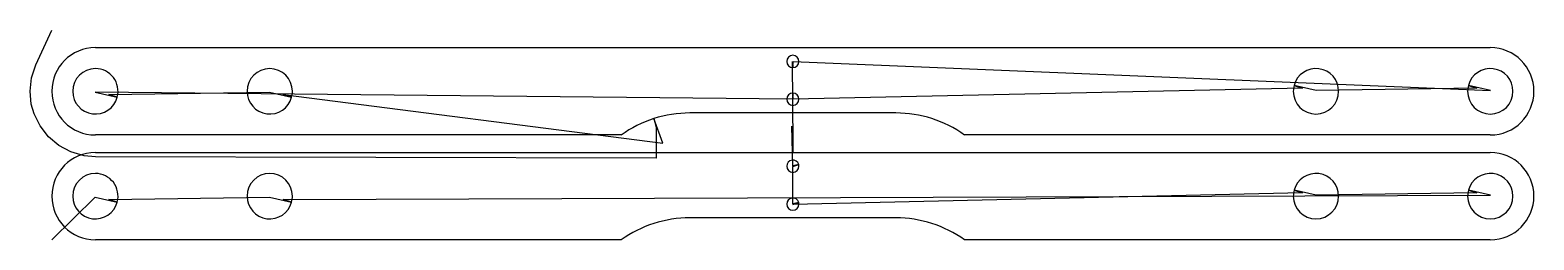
# Model space of a CAD drawing. Header units: inches. Extents: x 0.51 to 9.13, y 0.45 to 1.65.
import ezdxf

# ---------------------------------------------------------------- set-up
doc = ezdxf.new("R2010")
doc.units = ezdxf.units.IN
doc.layers.get('0').update_dxf_attribs({"linetype": 'CONTINUOUS'})
doc.layers.add('4', color=7, linetype='CONTINUOUS')
doc.layers.add('9', color=7, linetype='CONTINUOUS')

msp = doc.modelspace()

# ---------------------------------------------------------------- linework, layer by layer
at = {"color": 0, "linetype": 'CONTINUOUS'}
for p, q in [((0.5382, 1.4511), (0.6305, 1.6488)), ((4.8825, 0.9987), (4.8788, 1.47)), ((4.8819, 1.47), (8.8817, 1.3043)), ((0.514, 1.3766), (0.5382, 1.4511)), ((0.5058, 1.2988), (0.514, 1.3766)), ((0.5128, 1.2251), (0.5058, 1.2988)), ((7.8024, 1.3174), (4.8819, 1.2535)), ((8.8024, 1.3174), (7.8817, 1.3043)), ((0.5284, 1.1707), (0.5128, 1.2251)), ((4.8788, 1.2535), (0.879, 1.2932)), ((0.9582, 1.2801), (1.879, 1.2932)), ((1.9582, 1.2801), (4.135, 1.0017)), ((0.5627, 1.1003), (0.5284, 1.1707)), ((0.6109, 1.0386), (0.5627, 1.1003)), ((0.6709, 0.9882), (0.6109, 1.0386)), ((4.0962, 1.0942), (4.0962, 0.9168)), ((4.88, 0.8715), (4.8738, 1.0986)), ((0.74, 0.9515), (0.6709, 0.9882)), ((0.8153, 0.9299), (0.74, 0.9515)), ((0.8803, 0.9238), (0.8153, 0.9299)), ((4.0962, 0.9168), (0.8803, 0.9238)), ((4.88, 0.655), (4.8808, 0.8685)), ((0.6305, 0.4488), (0.879, 0.6932)), ((0.9582, 0.6801), (1.879, 0.6932)), ((1.9582, 0.6801), (8.8817, 0.7043)), ((7.8024, 0.7174), (4.8808, 0.652)), ((8.8024, 0.7174), (7.8817, 0.7043))]:
    msp.add_line(p, q, dxfattribs=at)
at = {"layer": '4', "color": 4, "linetype": 'CONTINUOUS'}
for p, q in [((0.8803, 1.5488), (8.8803, 1.5488)), ((5.4709, 1.1747), (4.2898, 1.1747)), ((3.8961, 1.0488), (0.8803, 1.0488)), ((8.8803, 1.0488), (5.8646, 1.0488)), ((0.8803, 0.9488), (4.8803, 0.9488)), ((4.8803, 0.9488), (8.8803, 0.9488)), ((5.4709, 0.5747), (4.2898, 0.5747)), ((3.8961, 0.4488), (0.8803, 0.4488)), ((8.8803, 0.4488), (5.8646, 0.4488))]:
    msp.add_line(p, q, dxfattribs=at)
for centre, radius, start, end in [((0.8803, 1.2988), 0.25, 90, 270), ((4.8803, 1.47), 0.035, 360, 180), ((4.8803, 1.47), 0.035, 180, 270), ((4.8803, 1.47), 0.035, 270, 0), ((8.8803, 1.2988), 0.25, 270, 90), ((0.8803, 1.2988), 0.13, 90, 180), ((0.8803, 1.2988), 0.13, 345, 90), ((1.8803, 1.2988), 0.13, 360, 180), ((7.8803, 1.2988), 0.13, 360, 165), ((8.8803, 1.2988), 0.13, 360, 165), ((0.8803, 1.2988), 0.13, 180, 345), ((1.8803, 1.2988), 0.13, 180, 345), ((1.8803, 1.2988), 0.13, 345, 0), ((7.8803, 1.2988), 0.13, 165, 180), ((7.8803, 1.2988), 0.13, 180, 360), ((8.8803, 1.2988), 0.13, 165, 180), ((8.8803, 1.2988), 0.13, 180, 0), ((4.8803, 1.2535), 0.035, 90, 180), ((4.8803, 1.2535), 0.035, 180, 360), ((4.8803, 1.2535), 0.035, 360, 90), ((4.2898, 0.4966), 0.6781, 107.74467, 125.48934), ((4.2898, 0.4966), 0.6781, 90, 107.74467), ((5.4709, 0.4966), 0.6781, 54.51066, 90), ((0.8803, 0.6988), 0.25, 90, 270), ((8.8803, 0.6988), 0.25, 270, 90), ((4.8803, 0.87), 0.035, 15, 180), ((4.8803, 0.87), 0.035, 180, 360), ((4.8803, 0.87), 0.035, 360, 15), ((0.8803, 0.6988), 0.13, 90, 180), ((0.8803, 0.6988), 0.13, 345, 90), ((1.8803, 0.6988), 0.13, 360, 180), ((7.8803, 0.6988), 0.13, 360, 165), ((8.8803, 0.6988), 0.13, 360, 165), ((0.8803, 0.6988), 0.13, 180, 345), ((1.8803, 0.6988), 0.13, 180, 345), ((1.8803, 0.6988), 0.13, 345, 0), ((7.8803, 0.6988), 0.13, 165, 180), ((7.8803, 0.6988), 0.13, 180, 360), ((8.8803, 0.6988), 0.13, 165, 180), ((8.8803, 0.6988), 0.13, 180, 0), ((4.8803, 0.6535), 0.035, 15, 180), ((4.8803, 0.6535), 0.035, 180, 360), ((4.8803, 0.6535), 0.035, 360, 15), ((4.2898, -0.1034), 0.6781, 90, 125.48934), ((5.4709, -0.1034), 0.6781, 54.51066, 90)]:
    msp.add_arc(centre, radius, start, end, dxfattribs=at)
at = {"layer": '9', "color": 9, "linetype": 'CONTINUOUS'}
for p, q in [((4.8788, 1.47), (4.8803, 1.435)), ((4.8803, 1.435), (4.8819, 1.47)), ((7.8817, 1.3043), (7.7548, 1.3324)), ((7.7548, 1.3324), (7.8024, 1.3174)), ((8.8817, 1.3043), (8.7548, 1.3324)), ((8.7548, 1.3324), (8.8024, 1.3174)), ((0.879, 1.2932), (1.0059, 1.2651)), ((1.0059, 1.2651), (0.9582, 1.2801)), ((1.879, 1.2932), (2.0059, 1.2651)), ((2.0059, 1.2651), (1.9582, 1.2801)), ((4.8803, 1.2885), (4.8788, 1.2535)), ((4.8819, 1.2535), (4.8803, 1.2885)), ((4.135, 1.0017), (4.0831, 1.1425)), ((4.0831, 1.1425), (4.0962, 1.0942)), ((4.8738, 1.0986), (4.8803, 0.9488)), ((4.8803, 0.9488), (4.8825, 0.9987)), ((4.9141, 0.8791), (4.88, 0.8715)), ((4.8808, 0.8685), (4.9141, 0.8791)), ((0.879, 0.6932), (1.0059, 0.6651)), ((1.879, 0.6932), (2.0059, 0.6651)), ((7.8817, 0.7043), (7.7548, 0.7324)), ((7.7548, 0.7324), (7.8024, 0.7174)), ((8.8817, 0.7043), (8.7548, 0.7324)), ((8.7548, 0.7324), (8.8024, 0.7174)), ((1.0059, 0.6651), (0.9582, 0.6801)), ((2.0059, 0.6651), (1.9582, 0.6801)), ((4.9141, 0.6625), (4.88, 0.655)), ((4.8808, 0.652), (4.9141, 0.6625))]:
    msp.add_line(p, q, dxfattribs=at)

doc.saveas('drawing.dxf')
